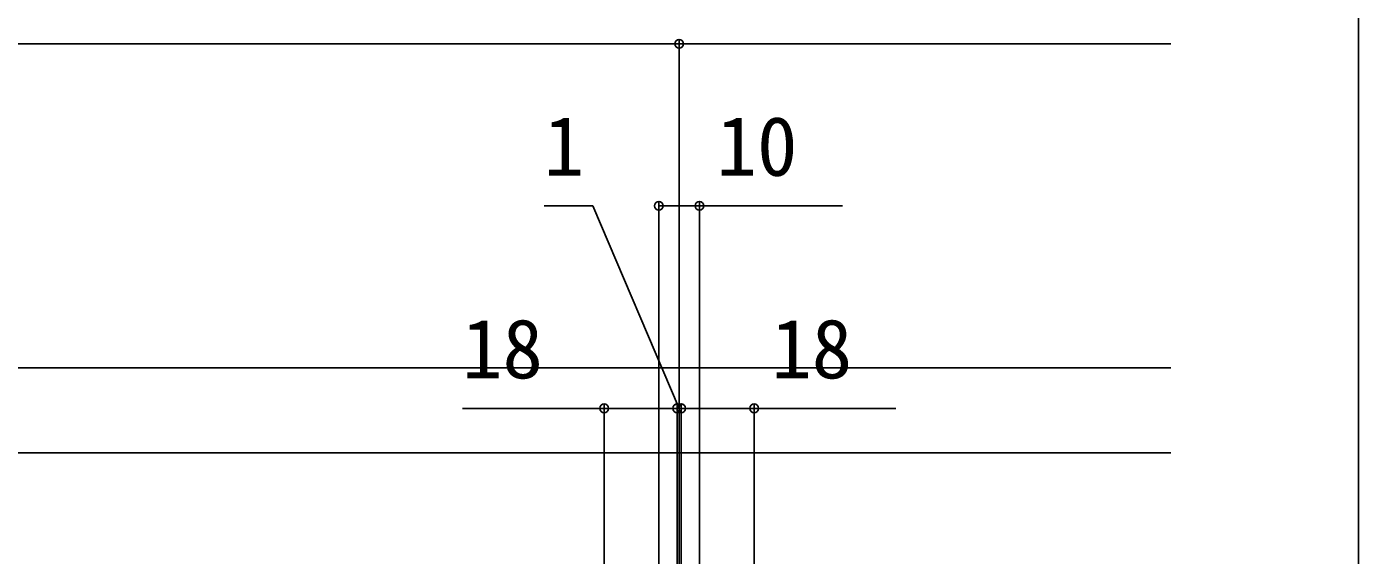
# Model space of a CAD drawing. Units: millimetres, scale not verified. Extents: x -874 to 876, y -1307 to 1301.
# Drawn here: x 548 to 876.4, y 873.4 to 1003.9 of the extents above; entities that cross this region are included whole.
import ezdxf
from ezdxf.enums import TextEntityAlignment as Align

# ---------------------------------------------------------------- set-up
doc = ezdxf.new("R2010")
doc.units = ezdxf.units.MM
doc.header["$LTSCALE"] = 8
for name, color, linetype in [('0-6_YKK_D', 6, 'Continuous'), ('0-7_YKK_ZWAK', 7, 'Continuous'), ('0-8_YSS_K', 3, 'Continuous')]:
    doc.layers.add(name, color=color, linetype=linetype)
doc.styles.add('ＭＳ ゴシック', font='')
doc.styles.get('ＭＳ ゴシック').set_extended_font_data('MS Gothic')

msp = doc.modelspace()

# ---------------------------------------------------------------- linework, layer by layer
at = {"layer": '0-6_YKK_D'}
for p, q in [((358.9, 999.7), (708.9, 999.7)), ((708.9, 860.7), (708.9, 1000.7)), ((708.9, 860.7), (708.9, 1000.7)), ((708.9, 999.7), (830.128, 999.7)), ((703.9, 863.5), (703.9, 960.7)), ((713.9, 863.5), (713.9, 960.7)), ((690.4, 837.9), (690.4, 910.7)), ((708.4, 909.697), (704.1, 909.697)), ((708.4, 837.9), (708.4, 910.7)), ((708.4, 837.8), (708.4, 910.697)), ((709.4, 909.697), (708.4, 909.697)), ((709.4, 909.697), (708.4, 909.697)), ((709.4, 837.9), (709.4, 910.7)), ((709.4, 837.832), (709.4, 910.697)), ((709.4, 909.697), (713.7, 909.697)), ((727.4, 837.9), (727.4, 910.7))]:
    msp.add_line(p, q, dxfattribs=at)
for points in [[(708.9, 909.697), (687.605, 959.7), (675.582, 959.7)], [(703.9, 959.7), (713.9, 959.7), (749.2, 959.7)], [(708.4, 909.7), (690.4, 909.7), (655.441, 909.7)], [(709.4, 909.7), (727.4, 909.7), (762.359, 909.7)]]:
    msp.add_lwpolyline(points, dxfattribs=at)
for centre in [(708.9, 999.7), (708.9, 999.7), (703.9, 959.7), (713.9, 959.7), (690.4, 909.7), (708.4, 909.7), (708.4, 909.697), (709.4, 909.7), (709.4, 909.697), (727.4, 909.7)]:
    msp.add_circle(centre, 1.075, dxfattribs=at)
at = {"layer": '0-7_YKK_ZWAK'}
msp.add_lwpolyline([(-873.6, -1307.3), (876.4, -1307.3), (876.4, 1242.7)], dxfattribs=at)
at = {"layer": '0-8_YSS_K'}
for p, q in [((830.128, 919.7), (-303.6, 919.7)), ((830.128, 898.7), (-282.6, 898.7))]:
    msp.add_line(p, q, dxfattribs=at)

# ---------------------------------------------------------------- texts
at = {"layer": '0-6_YKK_D', "style": 'ＭＳ ゴシック'}
for s, p in [('1', (675.514, 962.7)), ('10', (718.132, 962.7)), ('18', (655.373, 912.7)), ('18', (731.632, 912.7))]:
    msp.add_text(s, height=14.66, dxfattribs=at).set_placement(p, align=Align.BOTTOM_LEFT)

doc.saveas('drawing.dxf')
